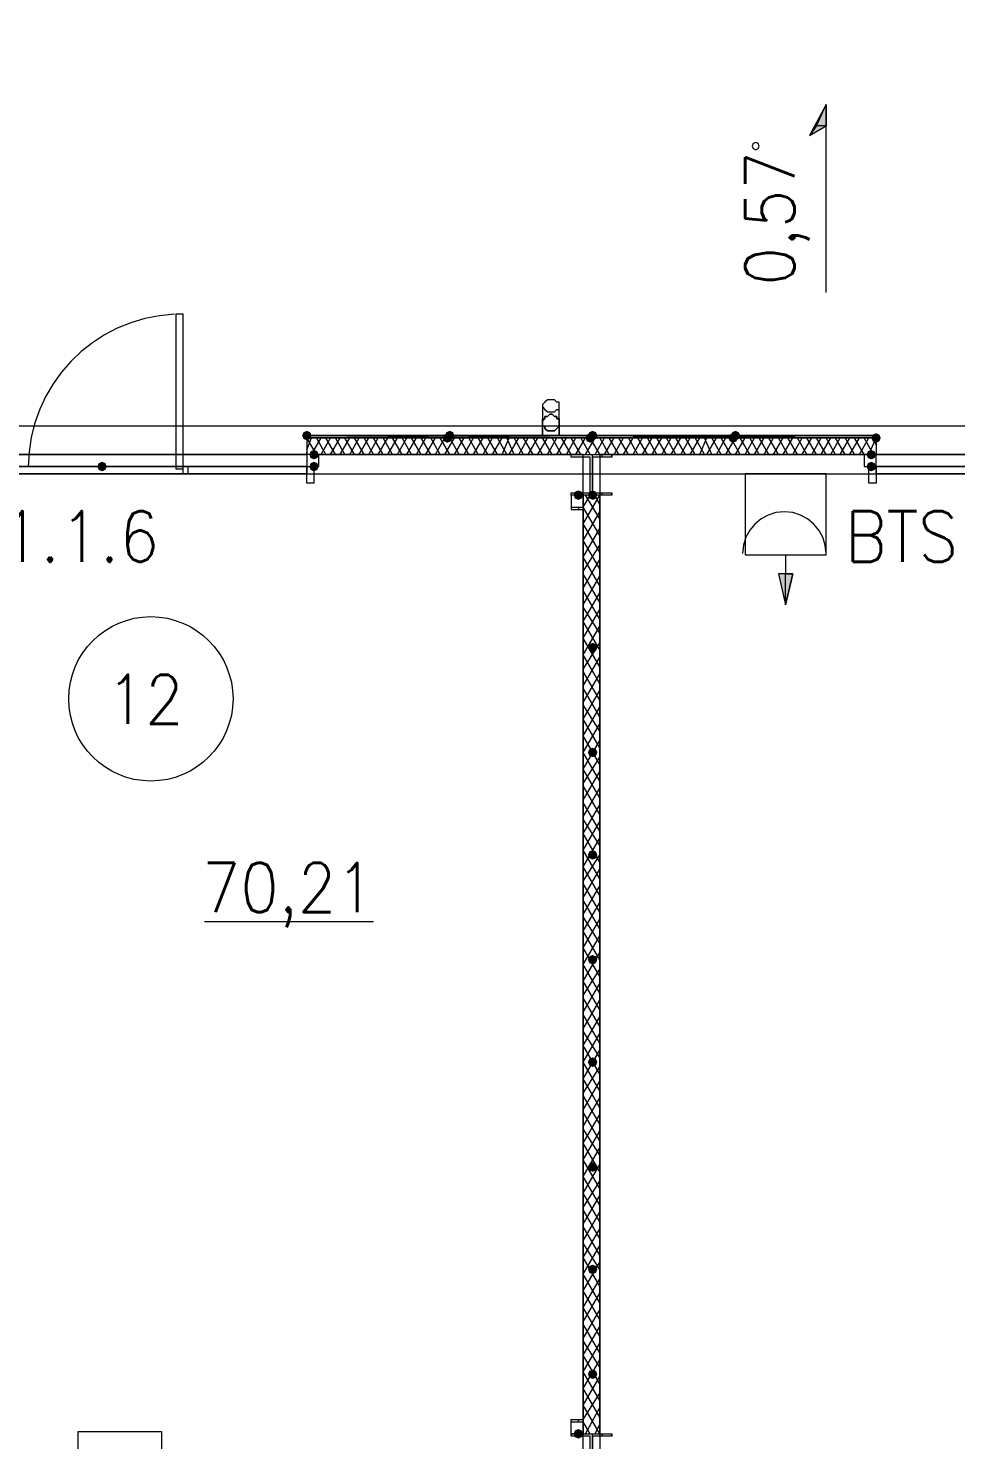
# Model space of a CAD drawing. Header units: millimetres. Extents: x 0 to 420, y 0 to 297.
# Drawn here: x 190.33 to 206.82, y 204.7 to 229.78 of the extents above; entities that cross this region are included whole.
import ezdxf

# ---------------------------------------------------------------- set-up
doc = ezdxf.new("R2010")
doc.units = ezdxf.units.MM
doc.styles.get("Standard").update_dxf_attribs({"font": 'STANDARD'})

msp = doc.modelspace()

# ---------------------------------------------------------------- hatches: boundary and pattern name
h = msp.add_hatch(color=7)
h.paths.add_polyline_path([(204.512333, 228.430667), (204.512333, 228.049667), (204.343, 228.049667)], flags=0)
h.paths.add_polyline_path([(204.512333, 228.049667), (204.343, 228.049667), (204.216, 227.880333)], flags=0)
for color, points in [(254, [(195.368333, 222.546333), (195.343462, 222.486537), (195.283667, 222.461667), (195.223871, 222.486537), (195.199, 222.546333), (195.223871, 222.606129), (195.283667, 222.631), (195.343462, 222.606129)]), (254, [(197.866, 222.504), (197.841129, 222.444204), (197.781333, 222.419333), (197.721538, 222.444204), (197.696667, 222.504), (197.721537, 222.563796), (197.781333, 222.588667), (197.841129, 222.563796)]), (254, [(197.908333, 222.546333), (197.883463, 222.486537), (197.823667, 222.461667), (197.763871, 222.486537), (197.739, 222.546333), (197.763871, 222.606129), (197.823667, 222.631), (197.883462, 222.606129)]), (254, [(200.406, 222.504), (200.381129, 222.444204), (200.321333, 222.419333), (200.261538, 222.444204), (200.236667, 222.504), (200.261537, 222.563796), (200.321333, 222.588667), (200.381129, 222.563796)]), (254, [(200.406, 222.504), (200.381129, 222.444204), (200.321333, 222.419333), (200.261538, 222.444204), (200.236667, 222.504), (200.261537, 222.563796), (200.321333, 222.588667), (200.381129, 222.563796)]), (254, [(200.448333, 222.546333), (200.423463, 222.486537), (200.363667, 222.461667), (200.303871, 222.486537), (200.279, 222.546333), (200.303871, 222.606129), (200.363667, 222.631), (200.423462, 222.606129)]), (254, [(202.946, 222.504), (202.921129, 222.444204), (202.861333, 222.419333), (202.801538, 222.444204), (202.776667, 222.504), (202.801537, 222.563796), (202.861333, 222.588667), (202.921129, 222.563796)]), (254, [(202.988333, 222.546333), (202.963462, 222.486537), (202.903667, 222.461667), (202.843871, 222.486537), (202.819, 222.546333), (202.843871, 222.606129), (202.903667, 222.631), (202.963462, 222.606129)]), (254, [(205.486, 222.504), (205.461129, 222.444204), (205.401333, 222.419333), (205.341538, 222.444204), (205.316667, 222.504), (205.341537, 222.563796), (205.401333, 222.588667), (205.461129, 222.563796)]), (7, [(195.495333, 222.207667), (195.470462, 222.147871), (195.410667, 222.123), (195.350871, 222.147871), (195.326, 222.207667), (195.350871, 222.267462), (195.410667, 222.292333), (195.470462, 222.267463)]), (7, [(205.401333, 222.207667), (205.376462, 222.147871), (205.316667, 222.123), (205.256871, 222.147871), (205.232, 222.207667), (205.256871, 222.267462), (205.316667, 222.292333), (205.376462, 222.267463)]), (7, [(191.727667, 221.996), (191.702796, 221.936204), (191.643, 221.911333), (191.583204, 221.936204), (191.558333, 221.996), (191.583204, 222.055796), (191.643, 222.080667), (191.702796, 222.055796)]), (7, [(191.727667, 221.996), (191.702796, 221.936204), (191.643, 221.911333), (191.583204, 221.936204), (191.558333, 221.996), (191.583204, 222.055796), (191.643, 222.080667), (191.702796, 222.055796)]), (7, [(195.495333, 221.996), (195.470462, 221.936204), (195.410667, 221.911333), (195.350871, 221.936204), (195.326, 221.996), (195.350871, 222.055796), (195.410667, 222.080667), (195.470462, 222.055796)]), (7, [(205.401333, 221.996), (205.376462, 221.936204), (205.316667, 221.911333), (205.256871, 221.936204), (205.232, 221.996), (205.256871, 222.055796), (205.316667, 222.080667), (205.376462, 222.055796)]), (7, [(200.194333, 221.488), (200.169463, 221.428204), (200.109667, 221.403333), (200.049871, 221.428204), (200.025, 221.488), (200.049871, 221.547796), (200.109667, 221.572667), (200.169462, 221.547796)]), (7, [(200.448333, 221.488), (200.423463, 221.428204), (200.363667, 221.403333), (200.303871, 221.428204), (200.279, 221.488), (200.303871, 221.547796), (200.363667, 221.572667), (200.423462, 221.547796)]), (7, [(200.448333, 218.778667), (200.423463, 218.718871), (200.363667, 218.694), (200.303871, 218.718871), (200.279, 218.778667), (200.303871, 218.838462), (200.363667, 218.863333), (200.423462, 218.838463)]), (7, [(200.448333, 216.916), (200.423463, 216.856204), (200.363667, 216.831333), (200.303871, 216.856204), (200.279, 216.916), (200.303871, 216.975796), (200.363667, 217.000667), (200.423462, 216.975796)]), (7, [(200.448333, 215.095667), (200.423463, 215.035871), (200.363667, 215.011), (200.303871, 215.035871), (200.279, 215.095667), (200.303871, 215.155462), (200.363667, 215.180333), (200.423462, 215.155463)]), (7, [(200.448333, 213.233), (200.423463, 213.173204), (200.363667, 213.148333), (200.303871, 213.173204), (200.279, 213.233), (200.303871, 213.292796), (200.363667, 213.317667), (200.423462, 213.292796)]), (7, [(200.448333, 211.412667), (200.423463, 211.352871), (200.363667, 211.328), (200.303871, 211.352871), (200.279, 211.412667), (200.303871, 211.472462), (200.363667, 211.497333), (200.423462, 211.472463)]), (7, [(200.448333, 209.55), (200.423463, 209.490204), (200.363667, 209.465333), (200.303871, 209.490204), (200.279, 209.55), (200.303871, 209.609796), (200.363667, 209.634667), (200.423462, 209.609796)]), (7, [(200.448333, 207.729667), (200.423463, 207.669871), (200.363667, 207.645), (200.303871, 207.669871), (200.279, 207.729667), (200.303871, 207.789462), (200.363667, 207.814333), (200.423462, 207.789463)]), (7, [(200.448333, 205.867), (200.423463, 205.807204), (200.363667, 205.782333), (200.303871, 205.807204), (200.279, 205.867), (200.303871, 205.926796), (200.363667, 205.951667), (200.423462, 205.926796)]), (7, [(200.194333, 204.808667), (200.169463, 204.748871), (200.109667, 204.724), (200.049871, 204.748871), (200.025, 204.808667), (200.049871, 204.868462), (200.109667, 204.893333), (200.169462, 204.868463)])]:
    msp.add_hatch(color=color).paths.add_polyline_path(points, flags=0)
h = msp.add_hatch(color=7)
h.paths.add_polyline_path([(200.321333, 222.546333), (195.283667, 222.546333), (200.321333, 222.504)], flags=0)
h.paths.add_polyline_path([(195.283667, 222.546333), (200.321333, 222.504), (195.283667, 222.504)], flags=0)
h = msp.add_hatch(color=7)
h.paths.add_polyline_path([(205.401333, 222.546333), (200.363667, 222.546333), (205.401333, 222.504)], flags=0)
h.paths.add_polyline_path([(200.363667, 222.546333), (205.401333, 222.504), (200.363667, 222.504)], flags=0)
h = msp.add_hatch(color=6)
h.paths.add_polyline_path([(203.919667, 220.091), (203.792667, 219.540667), (203.792667, 220.091)], flags=0)
h.paths.add_polyline_path([(203.792667, 219.540667), (203.792667, 220.091), (203.665667, 220.091)], flags=0)

# ---------------------------------------------------------------- linework, layer by layer
at = {"color": 7, "lineweight": 0}
for points in [[(113.03, 231.351667), (374.65, 231.351667), (374.65, 222.715667), (113.03, 222.715667)], [(204.512333, 228.430667), (204.512333, 228.049667), (204.343, 228.049667)], [(204.512333, 228.049667), (204.343, 228.049667), (204.216, 227.880333)], [(203.327, 227.689833), (203.308394, 227.734728), (203.2635, 227.753333), (203.218606, 227.734728), (203.2, 227.689833), (203.218606, 227.644939), (203.2635, 227.626333), (203.308394, 227.644939)], [(193.082333, 224.705333), (192.955333, 224.705333), (192.955333, 221.953667), (193.082333, 221.953667)], [(199.771, 223.054333), (199.771, 223.096667), (199.771, 223.139), (199.728667, 223.139), (199.686333, 223.181333), (199.644, 223.181333), (199.601667, 223.181333), (199.559333, 223.181333), (199.517, 223.139), (199.474667, 223.096667), (199.474667, 223.054333), (199.517, 223.012), (199.559333, 222.969667), (199.601667, 222.969667), (199.644, 222.969667), (199.686333, 222.969667), (199.728667, 223.012), (199.771, 223.012)], [(199.898, 222.546333), (199.771, 222.546333), (199.771, 222.758), (199.771, 222.800333), (199.771, 222.842667), (199.728667, 222.842667), (199.728667, 222.885), (199.686333, 222.885), (199.644, 222.927333), (199.601667, 222.927333), (199.559333, 222.885), (199.517, 222.885), (199.517, 222.842667), (199.474667, 222.842667), (199.474667, 222.800333), (199.474667, 222.758), (199.474667, 222.546333), (199.347667, 222.546333), (199.474667, 222.546333), (199.474667, 222.758), (199.474667, 222.800333), (199.517, 222.842667), (199.517, 222.885), (199.559333, 222.885), (199.601667, 222.927333), (199.644, 222.927333), (199.686333, 222.885), (199.728667, 222.885), (199.728667, 222.842667), (199.771, 222.842667), (199.771, 222.800333), (199.771, 222.758), (199.771, 222.546333), (199.898, 222.546333), (199.771, 222.546333), (199.771, 222.758), (199.771, 222.800333), (199.771, 222.842667), (199.728667, 222.842667), (199.728667, 222.885), (199.686333, 222.885), (199.644, 222.927333), (199.601667, 222.927333), (199.559333, 222.885), (199.517, 222.885), (199.517, 222.842667), (199.474667, 222.842667), (199.474667, 222.800333), (199.474667, 222.758), (199.474667, 222.546333), (199.347667, 222.546333), (199.474667, 222.546333), (199.474667, 222.758), (199.474667, 222.800333), (199.517, 222.842667), (199.517, 222.885), (199.559333, 222.885), (199.601667, 222.927333), (199.644, 222.927333), (199.686333, 222.885), (199.728667, 222.885), (199.728667, 222.842667), (199.771, 222.842667), (199.771, 222.800333), (199.771, 222.758), (199.771, 222.546333), (199.898, 222.546333), (199.771, 222.546333), (199.771, 222.758), (199.771, 222.800333), (199.771, 222.842667), (199.728667, 222.842667), (199.728667, 222.885), (199.686333, 222.885), (199.644, 222.927333), (199.601667, 222.927333), (199.559333, 222.885), (199.517, 222.885), (199.517, 222.842667), (199.474667, 222.800333), (199.474667, 222.758), (199.474667, 222.546333), (199.347667, 222.546333), (199.474667, 222.546333), (199.474667, 222.758), (199.474667, 222.800333), (199.474667, 222.842667), (199.517, 222.842667), (199.517, 222.885), (199.559333, 222.885), (199.601667, 222.927333), (199.644, 222.927333), (199.686333, 222.885), (199.728667, 222.885), (199.728667, 222.842667), (199.771, 222.842667), (199.771, 222.800333), (199.771, 222.758), (199.771, 222.546333)], [(199.771, 222.758), (199.771, 222.715667), (199.728667, 222.673333), (199.686333, 222.631), (199.644, 222.631), (199.601667, 222.631), (199.559333, 222.631), (199.517, 222.673333), (199.517, 222.715667), (199.474667, 222.715667), (199.474667, 222.758), (199.474667, 222.800333), (199.517, 222.842667), (199.517, 222.885), (199.559333, 222.885), (199.601667, 222.927333), (199.644, 222.927333), (199.686333, 222.885), (199.728667, 222.885), (199.728667, 222.842667), (199.771, 222.842667), (199.771, 222.800333), (199.771, 222.758), (199.771, 222.800333), (199.771, 222.842667), (199.728667, 222.842667), (199.728667, 222.885), (199.686333, 222.885), (199.644, 222.927333), (199.601667, 222.927333), (199.559333, 222.885), (199.517, 222.885), (199.517, 222.842667), (199.474667, 222.800333), (199.474667, 222.758), (199.474667, 222.715667), (199.517, 222.715667), (199.517, 222.673333), (199.559333, 222.631), (199.601667, 222.631), (199.644, 222.631), (199.686333, 222.631), (199.728667, 222.673333), (199.771, 222.715667)], [(199.474667, 222.758), (199.474667, 222.715667), (199.517, 222.715667), (199.517, 222.673333), (199.559333, 222.631), (199.601667, 222.631), (199.644, 222.631), (199.686333, 222.631), (199.728667, 222.673333), (199.771, 222.715667), (199.771, 222.758), (199.771, 222.800333), (199.771, 222.842667), (199.728667, 222.842667), (199.728667, 222.885), (199.686333, 222.885), (199.644, 222.927333), (199.601667, 222.927333), (199.559333, 222.885), (199.517, 222.885), (199.517, 222.842667), (199.474667, 222.800333)], [(100.922667, 105.029), (386.715, 105.029), (386.715, 222.715667), (100.922667, 222.715667)], [(200.321333, 222.546333), (195.283667, 222.546333), (200.321333, 222.504)], [(195.283667, 222.546333), (200.321333, 222.504), (195.283667, 222.504)], [(195.283667, 222.504), (200.321333, 222.504), (200.321333, 222.546333), (195.283667, 222.546333)], [(195.283667, 222.504), (200.321333, 222.504), (200.321333, 222.546333), (195.283667, 222.546333)], [(205.401333, 222.546333), (200.363667, 222.546333), (205.401333, 222.504)], [(200.363667, 222.546333), (205.401333, 222.504), (200.363667, 222.504)], [(205.401333, 222.546333), (200.363667, 222.546333), (200.363667, 222.504), (205.401333, 222.504)], [(205.401333, 222.546333), (200.363667, 222.546333), (200.363667, 222.504), (205.401333, 222.504)], [(200.194333, 222.207667), (183.091667, 222.207667), (183.091667, 187.706), (200.194333, 187.706)], [(188.044667, 221.996), (195.283667, 221.996), (195.283667, 221.869), (188.044667, 221.869)], [(193.082333, 221.996), (193.167, 221.996), (193.167, 221.869), (193.082333, 221.869)], [(195.283667, 221.996), (195.495333, 221.996), (195.495333, 222.207667), (195.283667, 222.207667), (195.283667, 221.996), (195.495333, 221.996), (195.495333, 222.207667), (195.283667, 222.207667)], [(195.283667, 221.699667), (195.283667, 221.996), (195.410667, 221.996), (195.410667, 221.699667)], [(200.702333, 221.488), (199.982667, 221.488), (199.982667, 221.530333), (200.321333, 221.530333), (200.321333, 222.165333), (199.982667, 222.165333), (199.982667, 222.207667), (200.702333, 222.207667), (200.702333, 222.165333), (200.363667, 222.165333), (200.363667, 221.530333), (200.702333, 221.530333)], [(217.593333, 222.207667), (200.490667, 222.207667), (200.490667, 187.706), (217.593333, 187.706)], [(205.189667, 221.996), (205.401333, 221.996), (205.401333, 222.207667), (205.189667, 222.207667), (205.189667, 221.996), (205.401333, 221.996), (205.401333, 222.207667), (205.189667, 222.207667)], [(205.274333, 221.699667), (205.274333, 221.996), (205.401333, 221.996), (205.401333, 221.699667)], [(205.401333, 221.996), (212.682667, 221.996), (212.682667, 221.869), (205.401333, 221.869)], [(200.194333, 221.488), (199.982667, 221.488), (199.982667, 221.276333), (200.194333, 221.276333), (200.194333, 221.488), (199.982667, 221.488), (199.982667, 221.234), (200.194333, 221.234)], [(200.490667, 204.808667), (200.490667, 221.488), (200.194333, 221.488), (200.194333, 204.808667)], [(200.194333, 204.808667), (199.982667, 204.808667), (199.982667, 205.020333), (200.194333, 205.020333), (200.194333, 204.808667), (199.982667, 204.808667), (199.982667, 205.062667), (200.194333, 205.062667)], [(200.702333, 204.089), (199.982667, 204.089), (199.982667, 204.131333), (200.321333, 204.131333), (200.321333, 204.766333), (199.982667, 204.766333), (199.982667, 204.808667), (200.702333, 204.808667), (200.702333, 204.766333), (200.363667, 204.766333), (200.363667, 204.131333), (200.702333, 204.131333)]]:
    msp.add_lwpolyline(points, close=True, dxfattribs=at)
for points in [[(204.512333, 225.086333), (204.512333, 228.430667), (204.216, 227.880333), (204.512333, 228.049667)], [(192.932677, 224.702311), (192.66415, 224.676496), (192.404069, 224.625552), (192.153649, 224.550749), (191.914107, 224.453358), (191.686658, 224.334647), (191.472519, 224.195889), (191.272905, 224.038352), (191.089033, 223.863306), (190.92212, 223.672023), (190.77338, 223.465771), (190.644031, 223.245822), (190.535288, 223.013445), (190.448367, 222.76991), (190.384485, 222.516488), (190.344857, 222.254448), (190.330701, 221.985061)], [(199.474667, 223.054333), (199.474667, 222.758)], [(199.771, 222.758), (199.771, 223.054333)], [(195.283667, 222.504), (200.321333, 222.504), (195.283667, 222.504), (200.321333, 222.546333)], [(195.283667, 222.292333), (195.368333, 222.504)], [(195.453, 222.207667), (195.283667, 222.504)], [(195.283667, 222.504), (195.283667, 222.207667)], [(195.283667, 222.504), (195.283667, 222.207667)], [(205.401333, 222.504), (195.283667, 222.504)], [(195.368333, 222.207667), (195.537667, 222.504)], [(195.622333, 222.207667), (195.453, 222.504)], [(195.537667, 222.207667), (195.707, 222.504)], [(195.791667, 222.207667), (195.622333, 222.504)], [(195.707, 222.207667), (195.876333, 222.504)], [(195.961, 222.207667), (195.791667, 222.504)], [(195.876333, 222.207667), (196.045667, 222.504)], [(196.130333, 222.207667), (195.961, 222.504)], [(196.045667, 222.207667), (196.215, 222.504)], [(196.299667, 222.207667), (196.130333, 222.504)], [(196.215, 222.207667), (196.384333, 222.504)], [(196.469, 222.207667), (196.299667, 222.504)], [(196.384333, 222.207667), (196.553667, 222.504)], [(196.638333, 222.207667), (196.469, 222.504)], [(196.553667, 222.207667), (196.723, 222.504)], [(196.807667, 222.207667), (196.638333, 222.504)], [(196.723, 222.207667), (196.892333, 222.504)], [(196.977, 222.207667), (196.807667, 222.504)], [(196.892333, 222.207667), (197.061667, 222.504)], [(197.146333, 222.207667), (196.977, 222.504)], [(197.061667, 222.207667), (197.231, 222.504)], [(197.315667, 222.207667), (197.146333, 222.504)], [(197.231, 222.207667), (197.400333, 222.504)], [(197.485, 222.207667), (197.315667, 222.504)], [(197.400333, 222.207667), (197.569667, 222.504)], [(197.654333, 222.207667), (197.485, 222.504)], [(197.569667, 222.207667), (197.739, 222.504)], [(197.823667, 222.207667), (197.654333, 222.504)], [(197.739, 222.207667), (197.908333, 222.504)], [(197.993, 222.207667), (197.823667, 222.504)], [(197.908333, 222.207667), (198.077667, 222.504)], [(198.162333, 222.207667), (197.993, 222.504)], [(198.077667, 222.207667), (198.247, 222.504)], [(198.331667, 222.207667), (198.162333, 222.504)], [(198.247, 222.207667), (198.416333, 222.504)], [(198.501, 222.207667), (198.331667, 222.504)], [(198.416333, 222.207667), (198.585667, 222.504)], [(198.670333, 222.207667), (198.501, 222.504)], [(198.585667, 222.207667), (198.755, 222.504)], [(198.839667, 222.207667), (198.670333, 222.504)], [(198.755, 222.207667), (198.882, 222.504)], [(198.966667, 222.207667), (198.839667, 222.504)], [(198.882, 222.207667), (199.051333, 222.504)], [(199.136, 222.207667), (198.966667, 222.504)], [(199.051333, 222.207667), (199.220667, 222.504)], [(199.305333, 222.207667), (199.136, 222.504)], [(199.220667, 222.207667), (199.39, 222.504)], [(199.474667, 222.207667), (199.305333, 222.504)], [(199.39, 222.207667), (199.559333, 222.504)], [(199.644, 222.207667), (199.474667, 222.504)], [(199.559333, 222.207667), (199.728667, 222.504)], [(199.813333, 222.207667), (199.644, 222.504)], [(199.728667, 222.207667), (199.898, 222.504)], [(199.982667, 222.207667), (199.813333, 222.504)], [(199.898, 222.207667), (200.067333, 222.504)], [(200.152, 222.207667), (199.982667, 222.504)], [(200.067333, 222.207667), (200.236667, 222.504)], [(200.321333, 222.207667), (200.152, 222.504)], [(200.236667, 222.207667), (200.406, 222.504)], [(200.490667, 222.207667), (200.321333, 222.504)], [(200.363667, 222.546333), (205.401333, 222.546333), (200.363667, 222.504), (205.401333, 222.504)], [(200.406, 222.207667), (200.575333, 222.504)], [(200.66, 222.207667), (200.490667, 222.504)], [(200.575333, 222.207667), (200.744667, 222.504)], [(200.829333, 222.207667), (200.66, 222.504)], [(200.744667, 222.207667), (200.914, 222.504)], [(200.998667, 222.207667), (200.829333, 222.504)], [(200.914, 222.207667), (201.083333, 222.504)], [(201.168, 222.207667), (200.998667, 222.504)], [(201.083333, 222.207667), (201.252667, 222.504)], [(201.337333, 222.207667), (201.168, 222.504)], [(201.252667, 222.207667), (201.422, 222.504)], [(201.506667, 222.207667), (201.337333, 222.504)], [(201.422, 222.207667), (201.591333, 222.504)], [(201.676, 222.207667), (201.506667, 222.504)], [(201.591333, 222.207667), (201.760667, 222.504)], [(201.845333, 222.207667), (201.676, 222.504)], [(201.760667, 222.207667), (201.93, 222.504)], [(202.014667, 222.207667), (201.845333, 222.504)], [(201.93, 222.207667), (202.099333, 222.504)], [(202.184, 222.207667), (202.014667, 222.504)], [(202.099333, 222.207667), (202.268667, 222.504)], [(202.353333, 222.207667), (202.184, 222.504)], [(202.268667, 222.207667), (202.395667, 222.504)], [(202.480333, 222.207667), (202.353333, 222.504)], [(202.395667, 222.207667), (202.565, 222.504)], [(202.649667, 222.207667), (202.480333, 222.504)], [(202.565, 222.207667), (202.734333, 222.504)], [(202.819, 222.207667), (202.649667, 222.504)], [(202.734333, 222.207667), (202.903667, 222.504)], [(202.988333, 222.207667), (202.819, 222.504)], [(202.903667, 222.207667), (203.073, 222.504)], [(203.157667, 222.207667), (202.988333, 222.504)], [(203.073, 222.207667), (203.242333, 222.504)], [(203.327, 222.207667), (203.157667, 222.504)], [(203.242333, 222.207667), (203.411667, 222.504)], [(203.496333, 222.207667), (203.327, 222.504)], [(203.411667, 222.207667), (203.581, 222.504)], [(203.665667, 222.207667), (203.496333, 222.504)], [(203.581, 222.207667), (203.750333, 222.504)], [(203.835, 222.207667), (203.665667, 222.504)], [(203.750333, 222.207667), (203.919667, 222.504)], [(204.004333, 222.207667), (203.835, 222.504)], [(203.919667, 222.207667), (204.089, 222.504)], [(204.173667, 222.207667), (204.004333, 222.504)], [(204.089, 222.207667), (204.258333, 222.504)], [(204.343, 222.207667), (204.173667, 222.504)], [(204.258333, 222.207667), (204.427667, 222.504)], [(204.512333, 222.207667), (204.343, 222.504)], [(204.427667, 222.207667), (204.597, 222.504)], [(204.681667, 222.207667), (204.512333, 222.504)], [(204.597, 222.207667), (204.766333, 222.504)], [(204.851, 222.207667), (204.681667, 222.504)], [(204.766333, 222.207667), (204.935667, 222.504)], [(205.020333, 222.207667), (204.851, 222.504)], [(204.935667, 222.207667), (205.105, 222.504)], [(205.189667, 222.207667), (205.020333, 222.504)], [(205.105, 222.207667), (205.274333, 222.504)], [(205.359, 222.207667), (205.189667, 222.504)], [(205.274333, 222.207667), (205.401333, 222.504)], [(205.401333, 222.377), (205.359, 222.504)], [(205.401333, 222.504), (205.401333, 222.207667)], [(205.401333, 222.504), (205.401333, 222.207667)], [(195.283667, 222.207667), (195.283667, 222.25)], [(188.044667, 222.080667), (188.044667, 222.207667), (191.643, 222.207667)], [(191.643, 221.996), (188.044667, 221.996), (188.044667, 222.080667)], [(191.643, 222.207667), (195.283667, 222.207667), (195.283667, 222.080667)], [(195.283667, 222.080667), (195.283667, 221.996), (191.643, 221.996)], [(195.410667, 222.207667), (205.274333, 222.207667)], [(199.982667, 222.165333), (199.982667, 222.207667)], [(200.194333, 222.165333), (200.194333, 222.207667)], [(200.363667, 221.488), (200.363667, 222.207667)], [(200.533, 222.165333), (200.533, 222.207667)], [(200.702333, 222.165333), (200.702333, 222.207667)], [(205.401333, 222.080667), (205.401333, 222.207667), (209.042, 222.207667)], [(209.042, 221.996), (205.401333, 221.996), (205.401333, 222.080667)], [(199.982667, 221.488), (199.982667, 221.530333)], [(200.194333, 221.488), (200.194333, 221.530333)], [(200.194333, 221.276333), (200.321333, 221.488)], [(200.194333, 220.98), (200.490667, 221.488)], [(200.490667, 221.064667), (200.236667, 221.488)], [(200.490667, 221.318667), (200.406, 221.488)], [(200.533, 221.488), (200.533, 221.530333)], [(200.702333, 221.488), (200.702333, 221.530333)], [(200.109667, 221.276333), (200.109667, 221.234)], [(200.490667, 220.768333), (200.194333, 221.276333)], [(200.194333, 220.683667), (200.490667, 221.191667)], [(200.490667, 220.472), (200.194333, 220.98)], [(200.194333, 220.387333), (200.490667, 220.895333)], [(200.490667, 220.175667), (200.194333, 220.683667)], [(200.194333, 220.133333), (200.490667, 220.599)], [(200.490667, 219.879333), (200.194333, 220.387333)], [(200.194333, 219.837), (200.490667, 220.345)], [(200.490667, 219.583), (200.194333, 220.091)], [(200.194333, 219.540667), (200.490667, 220.048667)], [(200.490667, 219.286667), (200.194333, 219.794667)], [(200.194333, 219.244333), (200.490667, 219.752333)], [(200.490667, 219.032667), (200.194333, 219.498333)], [(200.194333, 218.948), (200.490667, 219.456)], [(200.490667, 218.736333), (200.194333, 219.244333)], [(200.194333, 218.651667), (200.490667, 219.159667)], [(200.490667, 218.44), (200.194333, 218.948)], [(200.194333, 218.397667), (200.490667, 218.863333)], [(200.490667, 218.143667), (200.194333, 218.651667)], [(200.194333, 218.101333), (200.490667, 218.609333)], [(200.490667, 217.847333), (200.194333, 218.355333)], [(200.194333, 217.805), (200.490667, 218.313)], [(200.490667, 217.551), (200.194333, 218.059)], [(200.194333, 217.508667), (200.490667, 218.016667)], [(200.490667, 217.297), (200.194333, 217.762667)], [(200.194333, 217.212333), (200.490667, 217.720333)], [(200.490667, 217.000667), (200.194333, 217.508667)], [(200.194333, 216.916), (200.490667, 217.424)], [(200.490667, 216.704333), (200.194333, 217.212333)], [(200.194333, 216.619667), (200.490667, 217.127667)], [(200.490667, 216.408), (200.194333, 216.916)], [(200.194333, 216.365667), (200.490667, 216.831333)], [(200.490667, 216.111667), (200.194333, 216.619667)], [(200.194333, 216.069333), (200.490667, 216.577333)], [(200.490667, 215.815333), (200.194333, 216.323333)], [(200.194333, 215.773), (200.490667, 216.281)], [(200.490667, 215.519), (200.194333, 216.027)], [(200.194333, 215.476667), (200.490667, 215.984667)], [(200.490667, 215.265), (200.194333, 215.730667)], [(200.194333, 215.180333), (200.490667, 215.688333)], [(200.490667, 214.968667), (200.194333, 215.476667)], [(200.194333, 214.884), (200.490667, 215.392)], [(200.490667, 214.672333), (200.194333, 215.180333)], [(200.194333, 214.63), (200.490667, 215.095667)], [(200.490667, 214.376), (200.194333, 214.884)], [(200.194333, 214.333667), (200.490667, 214.841667)], [(200.490667, 214.079667), (200.194333, 214.587667)], [(200.194333, 214.037333), (200.490667, 214.545333)], [(200.490667, 213.783333), (200.194333, 214.291333)], [(200.194333, 213.741), (200.490667, 214.249)], [(200.490667, 213.529333), (200.194333, 213.995)], [(200.194333, 213.444667), (200.490667, 213.952667)], [(193.463333, 213.910333), (196.469, 213.910333)], [(200.490667, 213.233), (200.194333, 213.741)], [(200.194333, 213.148333), (200.490667, 213.656333)], [(200.490667, 212.936667), (200.194333, 213.444667)], [(200.194333, 212.852), (200.490667, 213.36)], [(200.490667, 212.640333), (200.194333, 213.148333)], [(200.194333, 212.598), (200.490667, 213.063667)], [(200.490667, 212.344), (200.194333, 212.852)], [(200.194333, 212.301667), (200.490667, 212.809667)], [(200.490667, 212.047667), (200.194333, 212.555667)], [(200.194333, 212.005333), (200.490667, 212.513333)], [(200.490667, 211.751333), (200.194333, 212.259333)], [(200.194333, 211.709), (200.490667, 212.217)], [(200.490667, 211.497333), (200.194333, 211.963)], [(200.194333, 211.412667), (200.490667, 211.920667)], [(200.490667, 211.201), (200.194333, 211.709)], [(200.194333, 211.116333), (200.490667, 211.624333)], [(200.490667, 210.904667), (200.194333, 211.412667)], [(200.194333, 210.862333), (200.490667, 211.328)], [(200.490667, 210.608333), (200.194333, 211.116333)], [(200.194333, 210.566), (200.490667, 211.074)], [(200.490667, 210.312), (200.194333, 210.82)], [(200.194333, 210.269667), (200.490667, 210.777667)], [(200.490667, 210.015667), (200.194333, 210.523667)], [(200.194333, 209.973333), (200.490667, 210.481333)], [(200.490667, 209.761667), (200.194333, 210.227333)], [(200.194333, 209.677), (200.490667, 210.185)], [(200.490667, 209.465333), (200.194333, 209.973333)], [(200.194333, 209.380667), (200.490667, 209.888667)], [(200.490667, 209.169), (200.194333, 209.677)], [(200.194333, 209.084333), (200.490667, 209.592333)], [(200.490667, 208.872667), (200.194333, 209.380667)], [(200.194333, 208.830333), (200.490667, 209.296)], [(200.490667, 208.576333), (200.194333, 209.084333)], [(200.194333, 208.534), (200.490667, 209.042)], [(200.490667, 208.28), (200.194333, 208.788)], [(200.194333, 208.237667), (200.490667, 208.745667)], [(200.490667, 207.983667), (200.194333, 208.491667)], [(200.194333, 207.941333), (200.490667, 208.449333)], [(200.490667, 207.729667), (200.194333, 208.195333)], [(200.194333, 207.645), (200.490667, 208.153)], [(200.490667, 207.433333), (200.194333, 207.941333)], [(200.194333, 207.348667), (200.490667, 207.856667)], [(200.490667, 207.137), (200.194333, 207.645)], [(200.194333, 207.052333), (200.490667, 207.560333)], [(200.490667, 206.840667), (200.194333, 207.348667)], [(200.194333, 206.798333), (200.490667, 207.306333)], [(200.490667, 206.544333), (200.194333, 207.052333)], [(200.194333, 206.502), (200.490667, 207.01)], [(200.490667, 206.248), (200.194333, 206.756)], [(200.194333, 206.205667), (200.490667, 206.713667)], [(200.490667, 205.994), (200.194333, 206.459667)], [(200.194333, 205.909333), (200.490667, 206.417333)], [(200.490667, 205.697667), (200.194333, 206.205667)], [(200.194333, 205.613), (200.490667, 206.121)], [(200.490667, 205.401333), (200.194333, 205.909333)], [(200.194333, 205.316667), (200.490667, 205.824667)], [(200.490667, 205.105), (200.194333, 205.613)], [(200.194333, 205.062667), (200.490667, 205.528333)], [(200.490667, 204.808667), (200.194333, 205.316667)], [(200.236667, 204.808667), (200.490667, 205.274333)], [(200.109667, 205.020333), (200.109667, 205.062667)], [(200.321333, 204.808667), (200.194333, 205.020333)], [(200.406, 204.808667), (200.490667, 204.978)], [(191.219668, 204.850999), (192.701334, 204.850999)], [(199.982667, 204.766333), (199.982667, 204.808667)], [(200.194333, 204.766333), (200.194333, 204.808667)], [(200.363667, 204.089), (200.363667, 204.808667)], [(200.533, 204.766333), (200.533, 204.808667)], [(200.702333, 204.766333), (200.702333, 204.808667)]]:
    msp.add_lwpolyline(points, dxfattribs=at)
at = {"color": 6, "lineweight": 0}
for points in [[(134.704667, 221.869), (354.795667, 221.869), (367.411, 221.869), (367.411, 215.392), (376.851333, 215.392), (379.645333, 215.392), (379.645333, 191.135), (373.168333, 191.135), (373.168333, 163.872333), (372.999, 163.872333), (373.168333, 163.872333), (373.168333, 127.973667), (379.941667, 127.973667), (379.941667, 112.352667), (375.369667, 112.352667), (368.257667, 112.352667), (368.257667, 105.875667), (266.530667, 105.875667), (120.734667, 105.875667)], [(204.512333, 220.450833), (204.497282, 220.600137), (204.454115, 220.739199), (204.385811, 220.865041), (204.295349, 220.974682), (204.185707, 221.065144), (204.059866, 221.133448), (203.920804, 221.176616), (203.7715, 221.191667), (203.622196, 221.176616), (203.483134, 221.133448), (203.357293, 221.065144), (203.247651, 220.974682), (203.157189, 220.865041), (203.088885, 220.739199), (203.045718, 220.600137), (203.030667, 220.450833)], [(203.792667, 220.429667), (203.792667, 220.091), (203.665667, 220.091), (203.792667, 219.540667), (203.919667, 220.091), (203.792667, 220.091)]]:
    msp.add_lwpolyline(points, dxfattribs=at)
for points in [[(203.073, 221.869), (203.073, 220.429667), (204.512333, 220.429667), (204.512333, 221.869)], [(203.792667, 219.540667), (203.792667, 220.091), (203.665667, 220.091)], [(203.919667, 220.091), (203.792667, 219.540667), (203.792667, 220.091)]]:
    msp.add_lwpolyline(points, close=True, dxfattribs=at)
at = {"color": 1, "lineweight": 0}
msp.add_lwpolyline([(192.701334, 203.411666), (191.219668, 203.411666), (191.219668, 204.850999), (192.701334, 204.850999)], close=True, dxfattribs=at)
at = {"color": 7, "lineweight": 0}
msp.add_circle((192.510833, 217.8685), 1.4605, dxfattribs=at)

# ---------------------------------------------------------------- texts
at = {"color": 7, "insert": (204.215993, 225.213333), "char_height": 0.872032, "width": 2.08318756, "attachment_point": 7, "rotation": 90}
msp.add_mtext('0,57', dxfattribs=at)
at = {"color": 7, "attachment_point": 1}
for s, insert, char_height, width in [('BTS1.1.6', (187.832997, 221.204234), 0.90157, 4.40767536), ('BTS1.1.7', (204.850993, 221.204234), 0.90157, 4.40767536), ('12', (191.72766, 218.29603), 0.872032, 0.872032), ('70,21', (193.420993, 214.9517), 0.872032, 2.56764978)]:
    msp.add_mtext(s, dxfattribs=dict(at, insert=insert, char_height=char_height, width=width))

doc.saveas('drawing.dxf')
